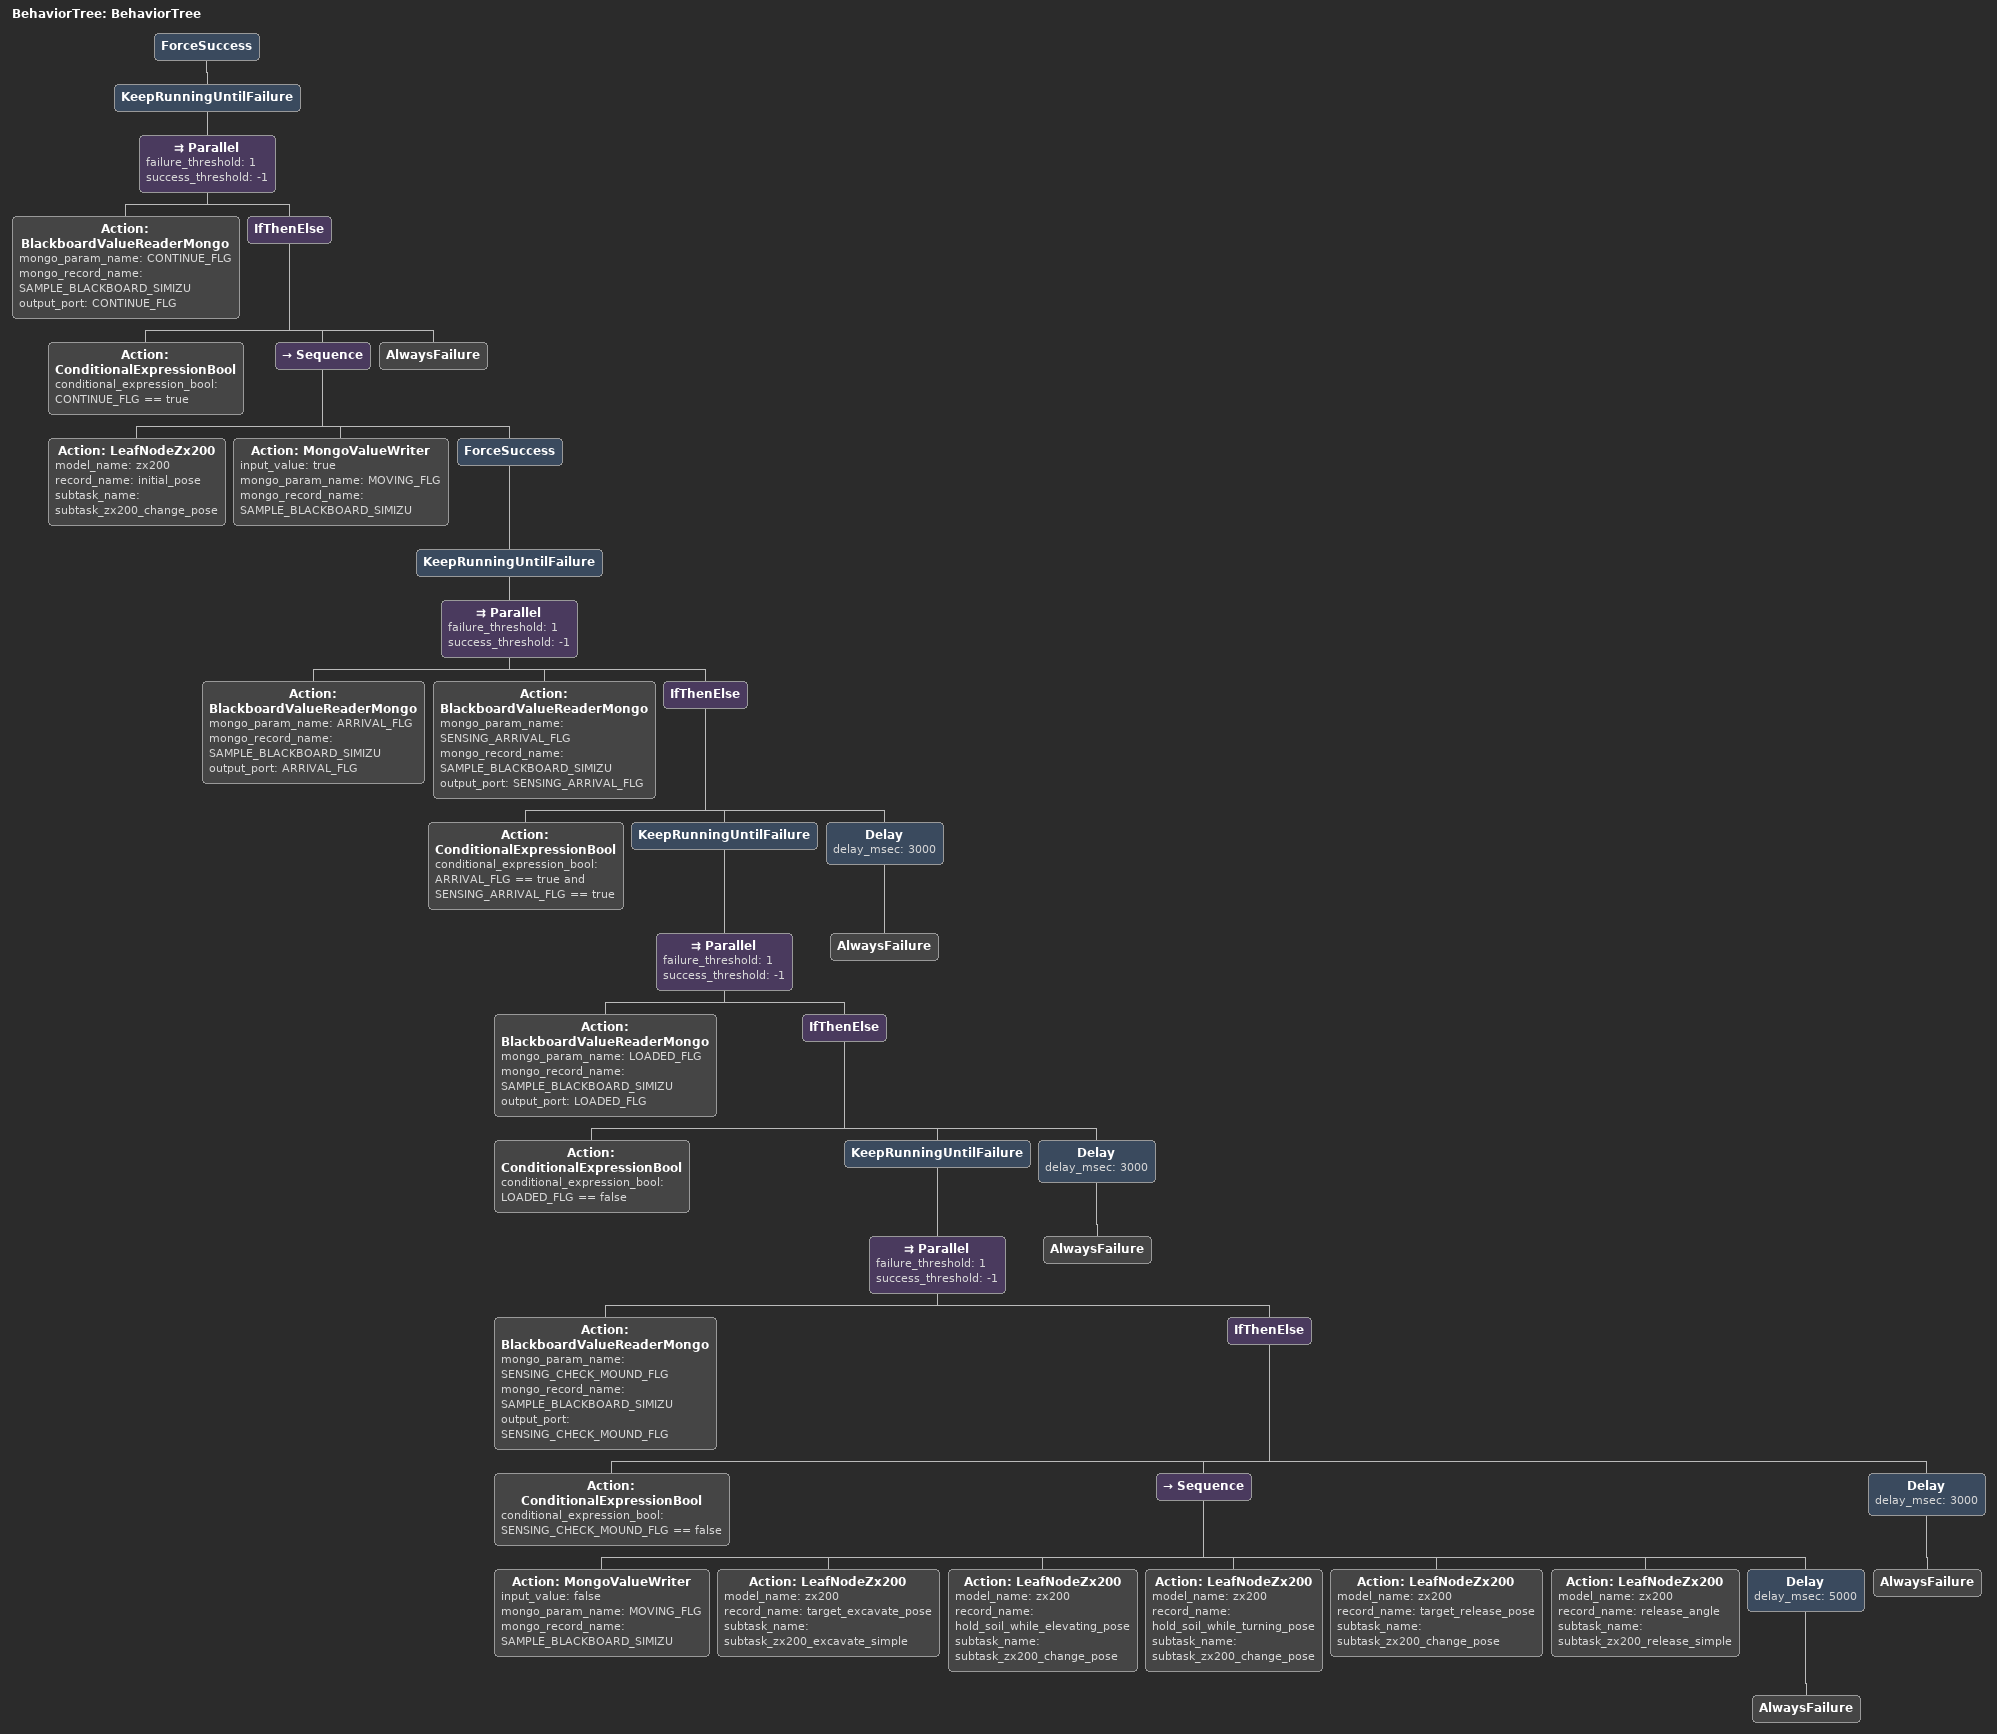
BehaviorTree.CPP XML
<?xml version="1.0"?>
<root main_tree_to_execute="BehaviorTree">
    <BehaviorTree ID="BehaviorTree">
        <ForceSuccess>
            <KeepRunningUntilFailure>
                <Parallel failure_threshold="1" success_threshold="-1">
                    <Action ID="BlackboardValueReaderMongo" mongo_param_name="CONTINUE_FLG" mongo_record_name="SAMPLE_BLACKBOARD_SIMIZU" output_port="CONTINUE_FLG"/>
                    <IfThenElse>
                        <Action ID="ConditionalExpressionBool" conditional_expression_bool="CONTINUE_FLG == true"/>
                        <Sequence>
                            <Action  model_name="zx200" ID="LeafNodeZx200" record_name="initial_pose" subtask_name="subtask_zx200_change_pose"/>
                            <Action ID="MongoValueWriter" input_value="true" mongo_param_name="MOVING_FLG" mongo_record_name="SAMPLE_BLACKBOARD_SIMIZU"/>
                            <ForceSuccess>
                                <KeepRunningUntilFailure>
                                    <Parallel failure_threshold="1" success_threshold="-1">
                                        <Action ID="BlackboardValueReaderMongo" mongo_param_name="ARRIVAL_FLG" mongo_record_name="SAMPLE_BLACKBOARD_SIMIZU" output_port="ARRIVAL_FLG"/>
                                        <Action ID="BlackboardValueReaderMongo" mongo_param_name="SENSING_ARRIVAL_FLG" mongo_record_name="SAMPLE_BLACKBOARD_SIMIZU" output_port="SENSING_ARRIVAL_FLG"/>
                                        <IfThenElse>
                                            <Action ID="ConditionalExpressionBool" conditional_expression_bool="ARRIVAL_FLG == true and SENSING_ARRIVAL_FLG == true"/>
                                            <KeepRunningUntilFailure>
                                                <Parallel failure_threshold="1" success_threshold="-1">
                                                    <Action ID="BlackboardValueReaderMongo" mongo_param_name="LOADED_FLG" mongo_record_name="SAMPLE_BLACKBOARD_SIMIZU" output_port="LOADED_FLG"/>
                                                    <IfThenElse>
                                                        <Action ID="ConditionalExpressionBool" conditional_expression_bool="LOADED_FLG == false"/>
                                                        <KeepRunningUntilFailure>
                                                            <Parallel failure_threshold="1" success_threshold="-1">
                                                                <Action ID="BlackboardValueReaderMongo" mongo_param_name="SENSING_CHECK_MOUND_FLG" mongo_record_name="SAMPLE_BLACKBOARD_SIMIZU" output_port="SENSING_CHECK_MOUND_FLG"/>
                                                                <IfThenElse>
                                                                    <Action ID="ConditionalExpressionBool" conditional_expression_bool="SENSING_CHECK_MOUND_FLG == false"/>
                                                                    <Sequence>
                                                                        <Action ID="MongoValueWriter" input_value="false" mongo_param_name="MOVING_FLG" mongo_record_name="SAMPLE_BLACKBOARD_SIMIZU"/>
                                                                        <Action  model_name="zx200" ID="LeafNodeZx200" record_name="target_excavate_pose" subtask_name="subtask_zx200_excavate_simple"/>
                                                                        <Action  model_name="zx200" ID="LeafNodeZx200" record_name="hold_soil_while_elevating_pose" subtask_name="subtask_zx200_change_pose"/>
                                                                        <Action  model_name="zx200" ID="LeafNodeZx200" record_name="hold_soil_while_turning_pose" subtask_name="subtask_zx200_change_pose"/>
                                                                        <Action  model_name="zx200" ID="LeafNodeZx200" record_name="target_release_pose" subtask_name="subtask_zx200_change_pose"/>
                                                                        <Action  model_name="zx200" ID="LeafNodeZx200" record_name="release_angle" subtask_name="subtask_zx200_release_simple"/>
                                                                        <Delay delay_msec="5000">
                                                                            <AlwaysFailure/>
                                                                        </Delay>
                                                                    </Sequence>
                                                                    <Delay delay_msec="3000">
                                                                        <AlwaysFailure/>
                                                                    </Delay>
                                                                </IfThenElse>
                                                            </Parallel>
                                                        </KeepRunningUntilFailure>
                                                        <Delay delay_msec="3000">
                                                            <AlwaysFailure/>
                                                        </Delay>
                                                    </IfThenElse>
                                                </Parallel>
                                            </KeepRunningUntilFailure>
                                            <Delay delay_msec="3000">
                                                <AlwaysFailure/>
                                            </Delay>
                                        </IfThenElse>
                                    </Parallel>
                                </KeepRunningUntilFailure>
                            </ForceSuccess>
                        </Sequence>
                        <AlwaysFailure/>
                    </IfThenElse>
                </Parallel>
            </KeepRunningUntilFailure>
        </ForceSuccess>
    </BehaviorTree>
</root>
